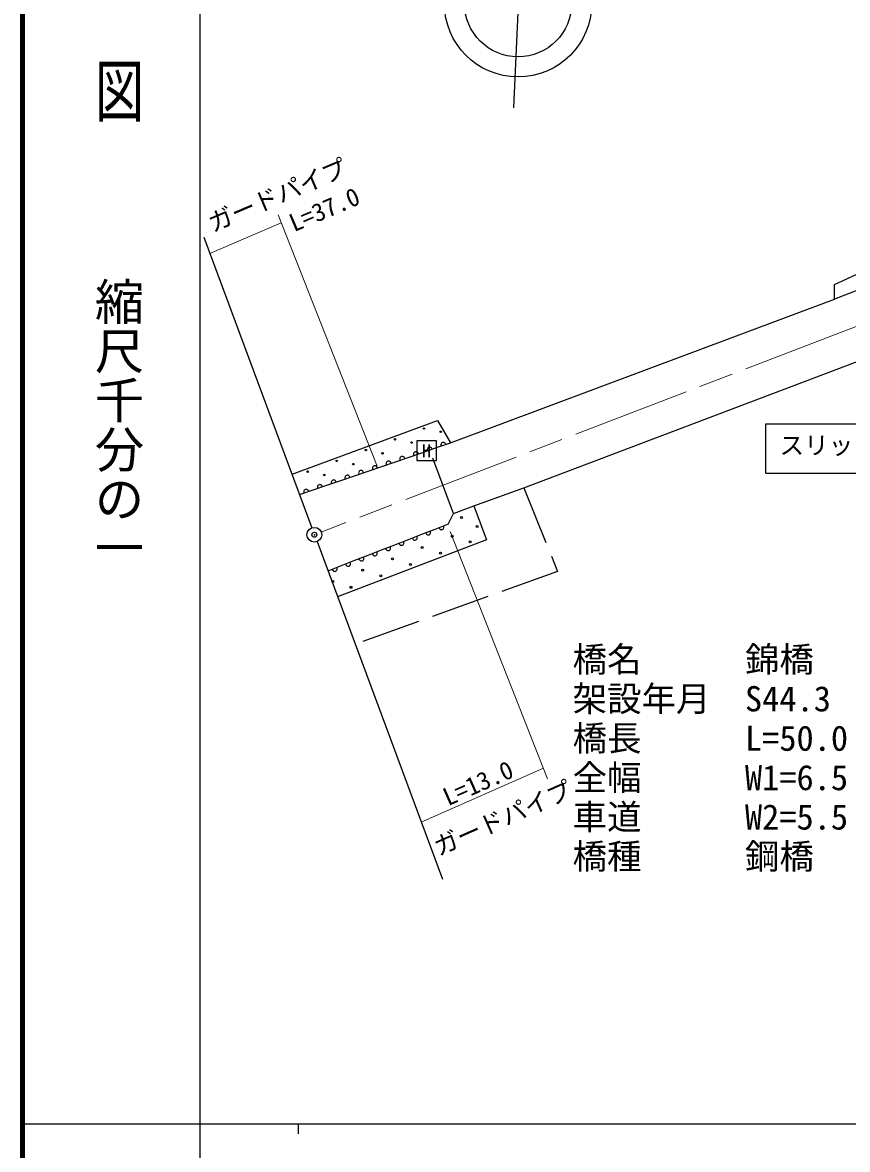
# Model space of a CAD drawing. Units: millimetres, scale not verified. Extents: x 40000 to 680000, y 20000 to 380000.
# Drawn here: x 40000 to 123764, y 202409 to 316834 of the extents above; entities that cross this region are included whole.
import ezdxf
from ezdxf.enums import TextEntityAlignment as Align

# ---------------------------------------------------------------- set-up
doc = ezdxf.new("R2010")
doc.units = ezdxf.units.MM
doc.header["$LTSCALE"] = 1000
doc.header["$PDMODE"] = 32
doc.header["$PDSIZE"] = 500
doc.linetypes.add('CHAIN', pattern=[18.5, 12, -1.5, 3.5, -1.5])
doc.linetypes.add('DASHED', pattern=[7.5, 6, -1.5])
for name, color, linetype, lineweight in [('M-BGD', 7, 'Continuous', 25), ('M-BGD-EXST', 7, 'Continuous', 25), ('M-BMK', 2, 'CHAIN', 13), ('M-BMK-SRVR', 3, 'Continuous', 25), ('M-STR-HTXT', 7, 'Continuous', 13), ('M-STR-STRC', 7, 'Continuous', 25), ('M-TTL', 2, 'Continuous', 140), ('M-TTL-BAND', 7, 'Continuous', 25)]:
    doc.layers.add(name, color=color, linetype=linetype, lineweight=lineweight)
doc.layers.add('M-OTRS', color=6, linetype='Continuous')
doc.styles.add('@ＭＳ ゴシック', font='')
doc.styles.add('ＭＳ ゴシック', font='')
doc.styles.get('@ＭＳ ゴシック').set_extended_font_data('@MS Gothic')
doc.styles.get('ＭＳ ゴシック').set_extended_font_data('MS Gothic')

msp = doc.modelspace()

# ---------------------------------------------------------------- linework, layer by layer
at = {"layer": 'M-BGD'}
for p, q in [((90792, 329243), (89840, 308174)), ((58415, 295039), (69380, 265532)), ((83443, 274147), (122443, 288757)), ((80658, 273193), (82051, 273670)), ((82051, 273670), (83443, 274147)), ((77874, 272240), (79266, 272717)), ((79266, 272717), (80658, 273193)), ((73697, 270810), (75089, 271287)), ((75089, 271287), (76481, 271764)), ((76481, 271764), (77874, 272240)), ((70912, 269857), (72304, 270334)), ((72304, 270334), (73697, 270810)), ((68127, 268904), (69519, 269380)), ((69519, 269380), (70912, 269857)), ((83204, 265898), (81850, 265369)), ((80495, 264840), (79141, 264311)), ((81850, 265369), (80495, 264840)), ((69902, 264126), (82643, 229841)), ((76431, 263254), (75077, 262725)), ((77786, 263782), (76431, 263254)), ((79141, 264311), (77786, 263782)), ((73722, 262196), (72368, 261667)), ((75077, 262725), (73722, 262196)), ((72368, 261667), (71013, 261138))]:
    msp.add_line(p, q, dxfattribs=at)
at = {"layer": 'M-BGD', "linetype": 'DASHED'}
for p, q in [((83756, 266979), (81337, 273426)), ((90895, 269591), (94316, 261096)), ((94316, 261096), (73777, 253699))]:
    msp.add_line(p, q, dxfattribs=at)
at = {"layer": 'M-BGD'}
for points in [[(197143, 323802), (196990, 321673), (196578, 320185), (195913, 318729), (194837, 317447), (193350, 316166), (191894, 315090), (184820, 312399), (160728, 303087), (139028, 294612), (128186, 290490), (127077, 290528), (122443, 288757)], [(122443, 288757), (122463, 290223), (127598, 292591)], [(85840, 267758), (90895, 269591), (125818, 282821), (126795, 280541)], [(67363, 270961), (82144, 276440), (83443, 274147)], [(83204, 265898), (83756, 266979), (85840, 267758), (87114, 264309), (71980, 258536)]]:
    msp.add_lwpolyline(points, dxfattribs=at)
for centre, radius in [((90320, 318792), 7480), ((90320, 318792), 5441), ((80770, 275611), 75), ((82462, 275278), 73.5), ((74857, 273419), 75), ((77814, 274515), 75), ((79506, 274182), 73.5), ((71901, 272323), 75), ((76550, 273087), 73.5), ((68945, 271227), 75), ((73594, 271991), 73.5), ((70637, 270895), 73.5), ((84573, 266577), 100), ((86172, 265659), 100), ((83618, 264688), 98), ((80591, 263533), 98), ((85458, 264106), 100), ((77564, 262379), 98), ((82431, 262951), 100), ((74537, 261224), 98), ((79404, 261796), 100), ((71510, 260070), 98), ((76377, 260642), 100), ((73351, 259487), 100)]:
    msp.add_circle(centre, radius, dxfattribs=at)
for centre, radius, start, end in [((81339, 273479), 250, 7.43887, 210.35808), ((82731, 273956), 250, 7.4371, 210.35985), ((78554, 272526), 250, 7.4365, 210.36046), ((79946, 273002), 250, 7.43651, 210.35823), ((74377, 271096), 250, 7.43827, 210.35869), ((75769, 271572), 250, 7.4365, 210.36046), ((77161, 272049), 250, 7.43827, 210.35869), ((71592, 270142), 250, 7.4375, 210.35869), ((72984, 270619), 250, 7.43691, 210.35707), ((68807, 269189), 250, 7.4375, 210.35869), ((70200, 269666), 250, 7.43927, 210.35692), ((82546, 265585), 248, 189.1974, 33.46114), ((79837, 264527), 248, 189.1974, 33.46114), ((81191, 265056), 248, 189.19945, 33.45824), ((77128, 263469), 248, 189.19914, 33.4594), ((78482, 263998), 248, 189.1974, 33.46114), ((74418, 262412), 248, 189.1974, 33.46114), ((75773, 262941), 248, 189.19771, 33.45997), ((71709, 261354), 248, 189.1974, 33.46114), ((73064, 261883), 248, 189.19914, 33.4594)]:
    msp.add_arc(centre, radius, start, end, dxfattribs=at)
at = {"layer": 'M-BGD-EXST'}
msp.add_lwpolyline([(80023, 272357), (82023, 272357), (82023, 274357), (80023, 274357)], close=True, dxfattribs=at)
at = {"layer": 'M-BMK'}
msp.add_line((141917, 292594), (70332, 265095), dxfattribs=at)
at = {"layer": 'M-BMK-SRVR'}
msp.add_circle((69632, 264826), 750, dxfattribs=at)
at = {"layer": 'M-OTRS'}
msp.add_point((69632, 264826), dxfattribs=at)
at = {"layer": 'M-STR-HTXT'}
for p, q in [((59024, 293399), (66263, 296480)), ((65943, 297292), (76002, 271800)), ((83419, 265151), (93321, 240031)), ((92891, 241121), (80494, 235626))]:
    msp.add_line(p, q, dxfattribs=at)
at = {"layer": 'M-STR-STRC'}
for p, q in [((115476, 271078), (115476, 276078)), ((115476, 276078), (133476, 276078)), ((115476, 271078), (133476, 271078))]:
    msp.add_line(p, q, dxfattribs=at)
at = {"layer": 'M-TTL'}
msp.add_line((40000, 380000), (40000, 20000), dxfattribs=at)
at = {"layer": 'M-TTL-BAND'}
for p, q in [((58000, 370000), (58000, 20000)), ((40000, 205000), (579000, 205000)), ((68000, 205000), (68000, 204000))]:
    msp.add_line(p, q, dxfattribs=at)

# ---------------------------------------------------------------- texts
at = {"layer": 'M-BGD-EXST', "style": 'ＭＳ ゴシック'}
msp.add_text('H', height=1320, dxfattribs=at).set_placement((81023, 273357), align=Align.MIDDLE_CENTER)
at = {"layer": 'M-STR-HTXT', "style": 'ＭＳ ゴシック'}
for s, rotation, p in [('ガードパイプ', 23.056, (65866, 299303)), ('L=37.0', 23.056, (70644, 297849)), ('L=13.0', 23.904, (86249, 239606)), ('ガードパイプ', 23.904, (88746, 236057))]:
    msp.add_text(s, height=1833, rotation=rotation, dxfattribs=at).set_placement(p, align=Align.MIDDLE_CENTER)
for s, p in [('橋名\u3000\u3000\u3000錦橋', (95854, 253455)), ('架設年月\u3000S44.3', (95854, 249455)), ('橋長\u3000\u3000\u3000L=50.0', (95854, 245455)), ('全幅\u3000\u3000\u3000W1=6.5', (95854, 241455)), ('車道\u3000\u3000\u3000W2=5.5', (95854, 237455)), ('橋種\u3000\u3000\u3000鋼橋', (95854, 233455))]:
    msp.add_text(s, height=2566, dxfattribs=at).set_placement(p, align=Align.TOP_LEFT)
at = {"layer": 'M-STR-STRC', "style": 'ＭＳ ゴシック'}
msp.add_text('スリップ注意', height=1833, dxfattribs=at).set_placement((116863, 274827), align=Align.TOP_LEFT)
at = {"layer": 'M-TTL-BAND', "style": '@ＭＳ ゴシック', "width": 1.4}
msp.add_text('平  面  図', height=3666, rotation=270, dxfattribs=at).set_placement((49777, 306475), align=Align.MIDDLE_RIGHT)
at = {"layer": 'M-TTL-BAND', "style": '@ＭＳ ゴシック'}
msp.add_text('縮尺千分の一', height=3666, rotation=270, dxfattribs=at).set_placement((49777, 261030), align=Align.MIDDLE_RIGHT)

doc.saveas('drawing.dxf')
